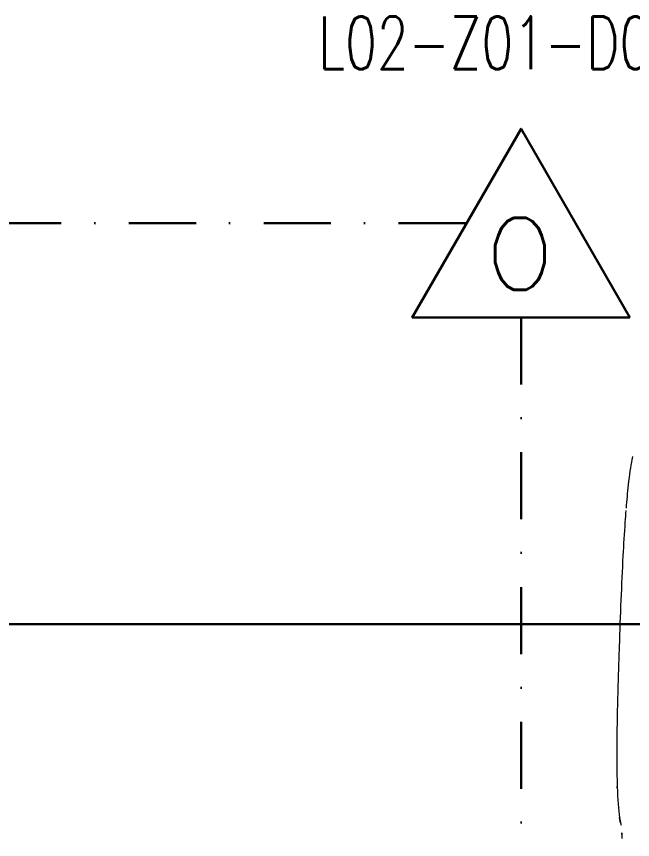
# Model space of a CAD drawing. Extents: x -3709 to 34975, y -230 to 8245.
# Drawn here: x 18063.7 to 18180.3, y 768.2 to 923.9 of the extents above; entities that cross this region are included whole.
import ezdxf
from ezdxf.enums import TextEntityAlignment as Align

# ---------------------------------------------------------------- set-up
doc = ezdxf.new("R2010")
doc.units = 0
doc.linetypes.add('DASHDOT', pattern=[25.4, 12.7, -6.35, 0, -6.35])
doc.layers.get('0').update_dxf_attribs({"color": 9, "lineweight": 9})
for name, color, linetype, lineweight in [('04', 9, 'Continuous', 9), ('E-DEDEKTÖR NUMARALARI', 20, 'Continuous', 30), ('E-KABLO', 7, 'Continuous', 30), ('E-OPTİK DUMAN DEDEKTÖRÜ', 7, 'Continuous', 30)]:
    doc.layers.add(name, color=color, linetype=linetype, lineweight=lineweight)
doc.styles.add('E-YAZI', font='txttw.shx')

# ---------------------------------------------------------------- blocks, each defined once
blk = doc.blocks.new('p-araba-polo')
for points, degree, knots in [([(0.578, 0.8067), (0.5852, 0.8073), (0.6136, 0.8094), (0.6943, 0.8142), (0.7938, 0.8181), (0.9022, 0.8216), (0.9869, 0.8238), (1.0486, 0.8241), (1.0808, 0.8236)], 3, [0, 0, 0, 0, 0.049552, 0.182368, 0.511137, 0.607099, 0.78604, 1, 1, 1, 1]), ([(1.1685, 0.817), (1.1673, 0.8173), (1.1645, 0.8178), (1.1614, 0.8183), (1.1596, 0.8186)], 3, [0, 0, 0, 0, 0.431347, 1, 1, 1, 1]), ([(1.1747, 0.8151), (1.1747, 0.8151), (1.1747, 0.8151), (1.1747, 0.8151), (1.1747, 0.8151), (1.1747, 0.8151), (1.1747, 0.8151), (1.1747, 0.8151), (1.1747, 0.8151), (1.1747, 0.8151), (1.1747, 0.8151)], 5, [0, 0, 0, 0, 0, 0, 1, 1, 1, 1, 1, 1.000001, 1.000001, 1.000001, 1.000001, 1.000001, 1.000001]), ([(1.1747, 0.8151), (1.1747, 0.8151), (1.1747, 0.8151), (1.1747, 0.8151), (1.1747, 0.8151), (1.1747, 0.8151), (1.1747, 0.8151)], 3, [0, 0, 0, 0, 1, 1, 1, 1.000001, 1.000001, 1.000001, 1.000001]), ([(1.1766, 0.815), (1.1766, 0.815), (1.1766, 0.815), (1.1766, 0.815), (1.1766, 0.815), (1.1766, 0.815), (1.1766, 0.815)], 3, [0, 0, 0, 0, 1, 1, 1, 1, 1, 1, 1]), ([(1.191, 0.8144), (1.1909, 0.8144), (1.1897, 0.8144), (1.1862, 0.8144), (1.1896, 0.8144), (1.1952, 0.8145), (1.1986, 0.8146)], 3, [0, 0, 0, 0, 0.113468, 0.583142, 0.713373, 1, 1, 1, 1]), ([(0.4758, 0.7941), (0.4779, 0.7946), (0.4931, 0.7978), (0.5106, 0.8003), (0.5297, 0.8023)], 3, [0, 0, 0, 0, 0.124213, 1, 1, 1, 1]), ([(0.5894, 0.8074), (0.5894, 0.8074), (0.5894, 0.8074), (0.5894, 0.8074), (0.5894, 0.8074), (0.5894, 0.8074), (0.5894, 0.8074), (0.5894, 0.8074), (0.5894, 0.8074), (0.5894, 0.8074), (0.5894, 0.8074), (0.5894, 0.8074), (0.5894, 0.8074), (0.5894, 0.8074), (0.5894, 0.8074)], 7, [0, 0, 0, 0, 0, 0, 0, 0, 1, 1, 1, 1, 1, 1, 1, 1, 1, 1, 1, 1, 1, 1, 1])]:
    blk.add_open_spline(points, degree=degree, knots=knots)
for points, degree in [([(0.7638, 0.8164), (0.7637, 0.8164), (0.7637, 0.8163), (0.7636, 0.8162), (0.7635, 0.8161), (0.7634, 0.8159)], 5), ([(0.7638, 0.8164), (0.7637, 0.8164), (0.7637, 0.8163), (0.7636, 0.8162), (0.7635, 0.8161), (0.7634, 0.8159)], 5), ([(0.9357, 0.8222), (0.9352, 0.8222), (0.9348, 0.8222), (0.9343, 0.8222)], 3), ([(0.9453, 0.8224), (0.9455, 0.8224), (0.9457, 0.8224), (0.9459, 0.8223), (0.9461, 0.8222), (0.9463, 0.8221)], 5), ([(0.9453, 0.8224), (0.9455, 0.8224), (0.9457, 0.8224), (0.9459, 0.8223), (0.9461, 0.8222), (0.9463, 0.8221)], 5), ([(1.0811, 0.8236), (1.0881, 0.8235), (1.0946, 0.8233), (1.1009, 0.8231)], 3), ([(1.1014, 0.8231), (1.1013, 0.8231), (1.1011, 0.8231), (1.101, 0.8231), (1.1008, 0.8231), (1.1007, 0.8231), (1.1006, 0.8231), (1.1004, 0.8231)], 7), ([(1.1004, 0.8231), (1.1009, 0.8231), (1.1013, 0.8231), (1.1018, 0.8231), (1.1022, 0.823), (1.1026, 0.8229)], 5), ([(1.1026, 0.8229), (1.1022, 0.823), (1.1018, 0.8231), (1.1013, 0.8231), (1.1009, 0.8231), (1.1004, 0.8231)], 5), ([(1.1004, 0.8231), (1.1008, 0.8231), (1.1011, 0.8231), (1.1015, 0.8231)], 3), ([(1.1009, 0.8231), (1.1242, 0.8223), (1.1443, 0.821), (1.1589, 0.8187)], 3), ([(1.1596, 0.8186), (1.1593, 0.8187), (1.1591, 0.8187), (1.1588, 0.8188), (1.1585, 0.8188), (1.1583, 0.8188)], 5), ([(1.1596, 0.8186), (1.1593, 0.8187), (1.1591, 0.8187), (1.1588, 0.8188), (1.1585, 0.8188), (1.1583, 0.8188)], 5), ([(1.1589, 0.8187), (1.1624, 0.8182), (1.1655, 0.8176), (1.1686, 0.817)], 3), ([(1.1686, 0.817), (1.167, 0.8173), (1.1652, 0.8177), (1.1634, 0.818), (1.1615, 0.8183), (1.1596, 0.8186)], 5), ([(1.1596, 0.8186), (1.1623, 0.8181), (1.165, 0.8176), (1.1677, 0.8171), (1.1705, 0.8166), (1.1732, 0.816)], 5), ([(1.1778, 0.815), (1.1778, 0.815), (1.1778, 0.815), (1.1778, 0.815), (1.1778, 0.815), (1.1778, 0.815), (1.1778, 0.815)], 6), ([(1.1778, 0.815), (1.1778, 0.815), (1.1778, 0.815), (1.1778, 0.815), (1.1778, 0.815), (1.1778, 0.815)], 5), ([(0.5299, 0.8024), (0.5443, 0.8039), (0.5588, 0.8052), (0.5741, 0.8064)], 3)]:
    blk.add_open_spline(points, degree=degree)
blk = doc.blocks.new('100_OPTİK DUMAN DEDEKTÖRÜ 085')
at = {"layer": 'E-OPTİK DUMAN DEDEKTÖRÜ', "color": 4}
blk.add_lwpolyline([(2.059, 0), (0, 3.566), (-2.059, 0)], close=True, dxfattribs=at)
at = {"layer": 'E-OPTİK DUMAN DEDEKTÖRÜ', "color": 3, "style": 'E-YAZI'}
blk.add_text('O', height=1.36, dxfattribs=at).set_placement((-0.022, 1.201), align=Align.MIDDLE)

msp = doc.modelspace()

# ---------------------------------------------------------------- linework, layer by layer
at = {"layer": 'E-KABLO', "color": 6, "linetype": 'DASHDOT'}
for p, q in [((17549.53, 884.81), (18148.94, 884.81)), ((18159.23, 866.98), (18159.23, 430.71))]:
    msp.add_line(p, q, dxfattribs=at)
at = {"layer": 'E-KABLO', "color": 5, "linetype": 'Continuous'}
msp.add_line((17600.84, 808.98), (18355.06, 808.98), dxfattribs=at)

# ---------------------------------------------------------------- block references
at = {"layer": '04', "xscale": -100, "yscale": 100, "zscale": 100, "rotation": 90}
msp.add_blockref('p-araba-polo', (18259.73, 888.27), dxfattribs=at)
at = {"layer": 'E-OPTİK DUMAN DEDEKTÖRÜ', "xscale": 10, "yscale": 10, "zscale": 10}
msp.add_blockref('100_OPTİK DUMAN DEDEKTÖRÜ 085', (18159.23, 866.98), dxfattribs=at)

# ---------------------------------------------------------------- texts
at = {"layer": 'E-DEDEKTÖR NUMARALARI', "style": 'E-YAZI', "width": 0.7}
msp.add_text('L02-Z01-D07', height=10, dxfattribs=at).set_placement((18120.85, 913.89))

doc.saveas('drawing.dxf')
